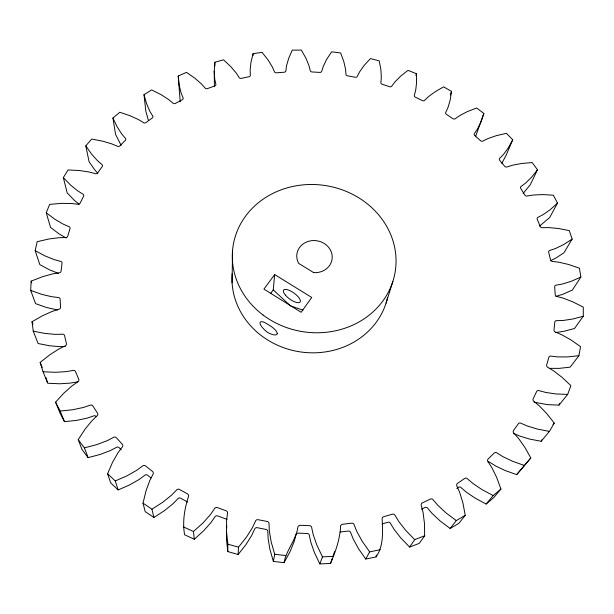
<?xml version="1.0" encoding="UTF-8"?>
<svg xmlns="http://www.w3.org/2000/svg" width="614" height="614" viewBox="0 0 614 614"><rect width="100%" height="100%" fill="white"/><g stroke="black" fill="none" stroke-linecap="round" stroke-linejoin="round"><path stroke-width="0.92" d="M555.77 332.519L564.128 331.268L574.497 328.505L583.262 316.241L583.3 307.146L572.793 301.85L563.399 298.212L557.305 296.57A2.08 1.804 28.4 0 1 555.202 294.559L554.672 286.907A2.072 1.796 27.9 0 1 556.499 285.096L562.37 284.036L571.227 281.312L580.89 277.075L579.416 268.18L568.51 264.465L558.94 262.224L552.83 261.464A2.042 1.765 26.2 0 1 550.489 259.791L548.701 252.369A2.034 1.75 25.8 0 1 550.152 250.343L555.593 248.486L563.614 244.587L572.141 239.092L569.27 230.595L558.233 228.469L548.693 227.594L542.715 227.694A2.011 1.719 24.1 0 1 540.197 226.382L537.25 219.344A2.003 1.712 23.6 0 1 538.301 217.156L543.213 214.585L550.244 209.658L557.497 203.104L553.337 195.168L542.408 194.584L533.121 195.037L527.403 195.95A1.988 1.689 22 0 1 524.763 194.999L520.764 188.49A1.98 1.681 21.6 0 1 521.409 186.203L525.691 183.003L531.624 177.216L537.488 169.794L532.177 162.564L521.593 163.47L512.736 165.166L507.387 166.839A1.957 1.658 19.9 0 1 504.685 166.264L499.75 160.4A1.957 1.65 19.5 0 1 499.988 158.059L503.58 154.337L508.323 147.844L512.721 139.754L506.404 133.345L496.365 135.656L488.115 138.511L483.233 140.875A1.934 1.627 17.9 0 1 480.532 140.675L474.783 135.556A1.934 1.627 17.4 0 1 474.622 133.215L477.469 129.063L480.954 122.032L483.847 113.475L476.671 107.995L467.354 111.602L459.855 115.516L455.534 118.502A1.919 1.612 15.8 0 1 452.886 118.663L446.455 114.373A1.919 1.604 15.4 0 1 445.902 112.086L447.959 107.603L450.154 100.197L451.513 91.363L443.638 86.889L435.219 91.686L428.595 96.551L424.903 100.074A1.903 1.596 13.8 0 1 422.355 100.581L415.379 97.189A1.903 1.589 13.4 0 1 414.458 94.993L415.701 90.289L416.576 82.667L416.407 73.741L407.995 70.349L400.604 76.205L394.979 81.892L391.978 85.868A1.896 1.581 11.8 0 1 389.575 86.712L382.2 84.264A1.896 1.581 11.3 0 1 380.926 82.215L381.332 77.379L380.895 69.704L379.214 60.87L370.419 58.599L364.186 65.383L359.651 71.769L357.394 76.113A1.896 1.581 9.8 0 1 355.191 77.264L347.547 75.814A1.896 1.581 9.3 0 1 345.943 73.933L345.521 69.083L343.779 61.5L340.624 52.942L331.598 51.829L326.648 59.389L323.286 66.343L321.813 70.971A1.896 1.581 7.8 0 1 319.84 72.406L312.073 71.961A1.896 1.581 7.3 0 1 310.177 70.311L308.934 65.521L305.918 58.2L301.336 50.079L292.256 50.148L288.672 58.345L286.554 65.721L285.894 70.526A1.896 1.589 5.7 0 1 284.198 72.222L276.453 72.805A1.903 1.589 5.3 0 1 274.297 71.401L272.24 66.796L268.003 59.88L262.071 52.367L253.091 53.633L250.957 62.29L250.136 69.942L250.312 74.839A1.911 1.596 3.7 0 1 248.931 76.75L241.356 78.362A1.911 1.604 3.3 0 1 238.976 77.249L236.137 72.912L230.726 66.558L223.534 59.819L214.831 62.267L214.217 71.224L214.424 86.305M340.271 532.023L348.253 531.049A2.218 2.157 49.1 0 1 350.778 532.898L353.319 539.192L358.507 548.678L365.744 559.055L369.651 551.886L362.199 541.249L356.857 531.524L354.24 525.077A2.279 2.21 46.4 0 0 351.645 523.174L342.535 524.279A2.272 2.218 46.5 0 0 340.578 526.728C339.841 539.522 335.513 551.756 330.524 563.445L319.833 563.921L314.399 552.516L310.853 542.323L309.402 535.707A2.21 2.18 51.2 0 0 307.207 533.482L298.204 533.152A2.21 2.187 51.5 0 0 295.894 535.208L294.114 541.709L290.061 551.641L284.044 562.654L273.345 561.419L269.907 549.315L268.141 538.708L267.834 531.962A2.203 2.195 0 0 0 266.039 529.429L257.174 527.687A2.203 2.195 -33.2 0 0 254.541 529.352L251.671 535.477L245.961 544.61L238.132 554.496L227.786 551.595L227.878 544.181L226.512 531.425M232.092 282.847L232.522 250.558M253.022 55.544L253.091 53.633M57.639 309.955L46.234 307.437L35.551 303.631L30.7 290.43L31.122 281.135L42.374 276.753L52.367 273.959L58.806 272.877A2.126 1.88 -13.5 0 0 61.093 271.043L62.037 263.291A2.118 1.873 -13.1 0 0 60.226 261.265L54.162 259.599L45.052 255.946L35.175 250.65L37.155 241.709L48.736 239.023L58.837 237.71L65.237 237.549A2.095 1.834 -11.4 0 0 67.763 236.083L69.988 228.7A2.088 1.819 -10.9 0 0 68.584 226.489L63.012 224.041L54.853 219.244L46.234 212.759L49.665 204.385L61.285 203.364L71.255 203.472L77.456 204.193A2.065 1.788 -9.2 0 0 80.142 203.119L83.55 196.265A2.057 1.781 -8.7 0 0 82.568 193.932L77.602 190.8L70.541 185.044L63.334 177.6L68.062 169.948L79.444 170.531L89.061 171.981L94.94 173.516A2.026 1.742 -7.1 0 0 97.726 172.841L102.185 166.655A2.026 1.735 -6.6 0 0 101.632 164.26L97.357 160.553L91.509 154.022L85.806 145.84L91.678 139.063L102.592 141.151L111.656 143.837L117.09 146.117A2.003 1.704 -5 0 0 119.907 145.825L125.287 140.422A1.996 1.696 -4.5 0 0 125.156 138.02L121.641 133.852L117.082 126.745L112.945 118.049L119.784 112.255L130.014 115.716L138.365 119.523L143.254 122.462A1.972 1.673 -2.9 0 0 146.04 122.554L152.203 118.011A1.965 1.665 -2.4 0 0 152.479 115.662L149.77 111.149L146.546 103.643L144.006 94.663L151.643 89.928L161.006 94.633L168.489 99.43L172.757 102.922A1.949 1.642 -0.8 0 0 175.458 103.382L182.235 99.775A1.942 1.642 -0.4 0 0 182.918 97.534L181.038 92.783L179.173 85.054L178.221 75.99L186.479 72.375L194.822 78.178L201.315 83.826L204.899 87.794A1.926 1.619 1.2 0 0 207.463 88.593L214.716 85.968A1.926 1.619 1.7 0 0 215.76 83.865L214.731 78.991L214.217 71.224M238.132 554.496L238.508 547.166L246.552 537.027L252.415 527.672L255.37 521.401A2.264 2.249 -19.3 0 1 258.072 519.69L267.182 521.478A2.264 2.256 -5.1 0 1 269.024 524.08L269.346 530.995L271.165 541.863L274.704 554.273L273.345 561.419M226.98 519.628A2.21 2.18 -32.6 0 0 226.036 518.999L217.602 515.906A2.218 2.172 -32.1 0 0 214.723 517.134L210.848 522.698L203.671 530.772L194.285 539.253L184.622 534.786C182.304 522.161 184.507 509.029 188.329 496.903A2.279 2.203 -28 0 0 187.47 493.902L179.503 489.458A2.279 2.195 -27.7 0 0 176.387 490.241L171.506 495.206L162.871 502.168L151.942 509.175L143.008 503.158L146.017 490.847L149.755 480.639L152.863 474.522A2.272 2.164 -26.4 0 0 152.533 471.46L145.503 465.903A2.272 2.157 -26 0 0 142.325 466.187L136.715 470.293L127.098 475.781L115.248 480.954L107.588 473.716L112.615 462.165L117.995 452.771L122.071 447.276A2.264 2.126 -24.4 0 0 122.27 444.237L116.376 437.759A2.256 2.118 -24 0 0 113.237 437.552L107.082 440.714L96.797 444.613L84.41 447.867L78.216 439.67L85.062 429.178L91.885 420.836L96.774 416.092A2.241 2.08 -22.3 0 0 97.488 413.161L92.875 405.977A2.241 2.072 -21.9 0 0 89.867 405.309L83.35 407.473L72.721 409.738L60.187 411.065L55.598 402.178L64.002 392.991L72.022 385.891L77.564 382A2.218 2.034 -20.1 0 0 78.753 379.252L75.514 371.593A2.218 2.019 -19.7 0 0 72.713 370.511L66.043 371.654L55.39 372.299L43.064 371.762L40.148 362.467L49.818 354.777L58.767 349.051L64.792 346.066A2.195 1.98 -17.9 0 0 66.412 343.579L64.577 335.666A2.187 1.972 -17.5 0 0 62.06 334.208L55.421 334.369L45.029 333.456L33.248 331.161L32.02 321.736L42.642 315.665L52.251 311.39L58.568 309.364A2.164 1.926 -15.7 0 0 60.556 307.177L60.134 299.241A2.157 1.919 -15.3 0 0 57.946 297.468L51.515 296.677L41.652 294.329L30.7 290.43M270.505 293.653L273.253 289.908L274.665 274.558L311.728 297.468L301.159 312.28L263.928 289.133L274.665 274.558M226.528 528.447L226.842 525.945M365.744 559.055L376.09 556.906L376.39 555.025M376.09 556.906C383.627 546.161 382.798 531.977 382.177 519.413A2.272 2.187 45.4 0 1 383.666 516.696L392.354 514.202A2.272 2.172 45 0 1 395.201 515.668L398.839 521.601L405.67 530.327L414.703 539.622L424.65 535.807L424.435 523.182L423.054 512.429L421.381 505.782A2.264 2.141 43.5 0 1 422.371 502.889L430.368 499.098A2.264 2.134 43.1 0 1 433.377 500.103L437.897 505.368L445.979 512.882L456.279 520.595L465.243 515.323L462.918 502.981L459.771 492.651L457.046 486.395A2.256 2.103 41.5 0 1 457.514 483.402L464.606 478.467A2.249 2.088 41 0 1 467.676 478.989L472.918 483.464L481.975 489.588L493.18 495.575L500.924 489.051L496.626 477.324L491.875 467.691L488.207 461.974A2.233 2.049 39.3 0 1 488.153 458.973L494.155 453.071A2.226 2.042 38.8 0 1 497.202 453.124L502.989 456.709L512.713 461.337L524.463 465.489L530.803 457.952L524.732 447.138L518.569 438.427L514.095 433.384A2.203 2.003 37.1 0 1 513.542 430.452L518.323 423.783A2.203 1.996 36.6 0 1 521.248 423.384L527.403 426.032L537.496 429.102L549.43 431.412L554.242 423.1L546.644 413.445L539.299 405.839L534.165 401.571A2.18 1.949 34.9 0 1 533.159 398.785L536.628 391.563A2.172 1.942 34.4 0 1 539.368 390.734L545.7 392.423L555.862 393.942L567.651 394.441L570.866 385.623L562.01 377.303L553.728 370.948L548.11 367.517A2.141 1.903 32.7 0 1 546.683 364.946L548.809 357.379A2.134 1.888 32.2 0 1 551.288 356.174L557.627 356.903L567.582 356.918L578.918 355.698L580.529 346.626L570.705 339.772L561.741 334.753L555.8 332.205A2.111 1.85 30.5 0 1 554.005 329.895L554.787 322.189A2.103 1.842 30.1 0 1 556.959 320.654L563.138 320.462L572.655 319.05L583.262 316.241M284.044 562.654C286.293 550.098 295.91 540.228 297.859 527.418A2.264 2.241 44 0 1 300.231 525.308L309.487 525.653A2.272 2.241 45.4 0 1 311.743 527.933L313.232 534.71L316.885 545.163L322.48 556.86L319.833 563.921M415.931 75.599L416.407 73.741M450.377 95.009L451.513 91.363M386.06 303.124L392.853 281.458M475.673 136.216L483.847 113.475M330.524 563.445L332.251 558.387M333.11 555.854L334.546 551.641M534.08 402.208L547.511 404.634L559.009 405.11L559.638 403.383M512.721 139.754L506.12 155.296L501.799 163.255M537.488 169.794L530.243 184.806L523.197 193.372M557.497 203.104L549.691 217.517L539.529 226.113M513.68 433.453L519.674 436.04L529.498 439.041L541.134 441.289L542.078 439.67M572.141 239.092L563.89 252.845L555.54 258.241L550.835 260.543M580.89 277.075L572.309 290.1L562.861 294.267L555.931 296.409M381.977 523.972L387.902 522.268A2.218 2.126 46.8 0 1 390.665 523.696L394.196 529.491L400.842 538.01L409.622 547.066L414.703 539.622M424.65 535.807L419.308 543.344L409.622 547.066M578.918 355.698L570.13 367.164L559.062 368.369L549.346 368.362M421.48 509.152L424.949 507.502A2.203 2.088 44.4 0 1 427.874 508.476L432.264 513.626L440.123 520.956L450.139 528.485L456.279 520.595M465.243 515.323L458.873 523.335L450.139 528.485M559.009 405.11L567.651 394.441M456.801 488.406L458.343 487.339A2.187 2.042 42.1 0 1 461.329 487.846L466.425 492.213L475.236 498.192L486.134 504.033L493.18 495.575M553.045 424.543L554.242 423.1M500.924 489.051L493.694 497.655L486.134 504.033M541.134 441.289L549.43 431.412M488.099 461.981A2.172 1.996 39.7 0 1 490.156 462.549L495.79 466.057L505.253 470.57L516.696 474.622L530.803 457.952M516.696 474.622L524.463 465.489M194.285 539.253L193.448 531.517L203.096 522.829L210.472 514.555L214.447 508.86A2.272 2.226 -28.3 0 1 217.41 507.601L226.082 510.771A2.272 2.233 -28 0 1 227.456 513.619L226.581 520.457L226.459 539.153L227.786 551.595M143.008 503.158L145.196 511.6L153.891 517.472L164.521 510.625L172.925 503.825L177.669 498.975A2.218 2.141 -29.9 0 1 180.7 498.215L187.684 502.114M107.588 473.716L110.697 482.873L118.164 489.941L129.684 484.876L139.048 479.519L144.505 475.505A2.21 2.103 -27.5 0 1 147.598 475.221L151.021 477.938M78.216 439.67L82.069 449.632L88.109 457.637L100.159 454.452L110.167 450.638L116.161 447.545A2.203 2.065 -25.2 0 1 119.216 447.736L121.135 449.847M369.651 551.886L380.281 549.691M55.598 402.178L59.988 412.999L64.478 421.688L76.681 420.375L87.027 418.157L93.366 416.039A2.18 2.019 -22.8 0 1 96.298 416.683M322.48 556.86L333.471 556.376M65.253 346.511L59.711 346.649L49.588 345.766L38.106 343.525L33.248 331.161M274.704 554.273L285.694 555.54M227.878 544.181L238.508 547.166M303.017 310.154L290.56 305.925L273.253 289.908M58.368 273.399L49.488 269.815L39.841 264.634L35.175 250.65M183.509 526.935L193.448 531.517M66.151 238.04L58.982 233.811L50.563 227.456L46.234 212.759M79.068 204.178L74.24 200.225L67.187 192.926L63.334 177.6M97.833 173.302L94.656 169.74L89.076 161.712L85.806 145.84M121.081 145.234L115.547 134.366L112.945 118.049M43.064 371.762L47.739 383.251L59.742 383.773L70.119 383.136L76.612 382.008A2.157 1.972 -20.4 0 1 77.717 381.862M60.187 411.065L64.478 421.688M40.148 362.467L42.174 367.479M32.02 321.736L32.995 324.253M84.41 447.867L88.109 457.637M31.122 281.135L31.767 282.924M115.248 480.954L118.164 489.941M46.019 377.794L47.447 382.345M148.35 120.16L145.856 111.326L144.006 94.663M151.942 509.175L153.891 517.472M180.209 101.84L178.221 75.99M214.831 62.267L214.877 66.066M387.549 297.675A78.776 71.592 9.1 0 1 299.594 351.791A78.776 71.592 9.1 0 1 232.207 273.43M313.662 272.601L298.688 263.414A17.775 16.002 9.1 0 1 309.272 241.11A17.775 16.002 9.1 0 1 332.082 255.109A17.775 16.002 9.1 0 1 313.662 272.601M263.153 315.082A82.076 73.933 9.1 0 0 395.14 272.033A82.076 73.933 9.1 0 0 284.213 188.774A82.076 73.933 9.1 0 0 263.153 315.082M277.221 333.617A10.338 3.523 31.9 0 0 268.571 324.852A10.338 3.277 39.7 0 0 260.006 322.803A10.338 3.277 39.7 0 0 267.881 332.596A10.338 3.523 31.9 0 0 277.221 333.617M285.41 295.142A10.192 3.676 35.8 0 0 299.924 302.226A10.192 3.676 35.8 0 0 290.215 290.783A10.192 3.676 35.8 0 0 285.41 295.142"/></g></svg>
